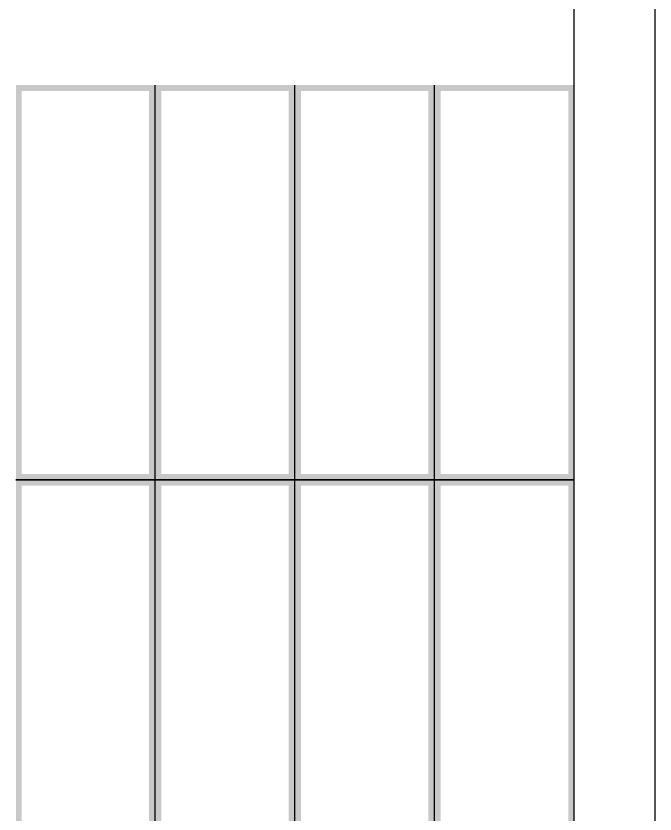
# Model space of a CAD drawing. Header units: inches. Extents: x 2620 to 4317, y 1826 to 2873.
# Drawn here: x 3398.66 to 3426.25, y 2578 to 2612.45 of the extents above; entities that cross this region are included whole.
import ezdxf

# ---------------------------------------------------------------- set-up
doc = ezdxf.new("R2010")
doc.units = ezdxf.units.IN
doc.header["$MEASUREMENT"] = 0
doc.linetypes.add('ACAD_ISO02W100', pattern=[15, 12, -3])

msp = doc.modelspace()

# ---------------------------------------------------------------- hatches: boundary and pattern name
h = msp.add_hatch(color=256)
h.dxf.hatch_style = 1
h.set_gradient(color1=(242, 103, 34), color2=(248, 153, 30), tint=1)
h.paths.add_polyline_path([(3404.66033, 2609.47032), (3398.66033, 2609.47032), (3398.66033, 2592.43032), (3404.66033, 2592.43032)])
h.paths.add_polyline_path([(3404.41033, 2592.68032), (3398.91033, 2592.68032), (3398.91033, 2609.22032), (3404.41033, 2609.22032)], flags=16)
h = msp.add_hatch(color=256)
h.dxf.hatch_style = 1
h.set_gradient(color1=(242, 103, 34), color2=(248, 153, 30), tint=1)
h.paths.add_polyline_path([(3410.6877, 2609.47032), (3404.6877, 2609.47032), (3404.6877, 2592.43032), (3410.6877, 2592.43032)])
h.paths.add_polyline_path([(3410.4377, 2592.68032), (3404.9377, 2592.68032), (3404.9377, 2609.22032), (3410.4377, 2609.22032)], flags=16)
h = msp.add_hatch(color=256)
h.dxf.hatch_style = 1
h.set_gradient(color1=(242, 103, 34), color2=(248, 153, 30), tint=1)
h.paths.add_polyline_path([(3416.71506, 2609.47032), (3410.71506, 2609.47032), (3410.71506, 2592.43032), (3416.71506, 2592.43032)])
h.paths.add_polyline_path([(3416.46506, 2592.68032), (3410.96506, 2592.68032), (3410.96506, 2609.22032), (3416.46506, 2609.22032)], flags=16)
h = msp.add_hatch(color=256)
h.dxf.hatch_style = 1
h.set_gradient(color1=(242, 103, 34), color2=(248, 153, 30), tint=1)
h.paths.add_polyline_path([(3422.74991, 2609.47032), (3416.74991, 2609.47032), (3416.74991, 2592.43032), (3422.74991, 2592.43032)])
h.paths.add_polyline_path([(3422.49991, 2592.68032), (3416.99991, 2592.68032), (3416.99991, 2609.22032), (3422.49991, 2609.22032)], flags=16)
h = msp.add_hatch(color=256)
h.dxf.hatch_style = 1
h.set_gradient(color1=(242, 103, 34), color2=(248, 153, 30), tint=1)
h.paths.add_polyline_path([(3404.66033, 2592.43032), (3398.66033, 2592.43032), (3398.66033, 2575.39032), (3404.66033, 2575.39032)])
h.paths.add_polyline_path([(3404.41033, 2575.64032), (3398.91033, 2575.64032), (3398.91033, 2592.18032), (3404.41033, 2592.18032)], flags=16)
h = msp.add_hatch(color=256)
h.dxf.hatch_style = 1
h.set_gradient(color1=(242, 103, 34), color2=(248, 153, 30), tint=1)
h.paths.add_polyline_path([(3410.6877, 2592.43032), (3404.6877, 2592.43032), (3404.6877, 2575.39032), (3410.6877, 2575.39032)])
h.paths.add_polyline_path([(3410.4377, 2575.64032), (3404.9377, 2575.64032), (3404.9377, 2592.18032), (3410.4377, 2592.18032)], flags=16)
h = msp.add_hatch(color=256)
h.dxf.hatch_style = 1
h.set_gradient(color1=(242, 103, 34), color2=(248, 153, 30), tint=1)
h.paths.add_polyline_path([(3416.71506, 2592.43032), (3410.71506, 2592.43032), (3410.71506, 2575.39032), (3416.71506, 2575.39032)])
h.paths.add_polyline_path([(3416.46506, 2575.64032), (3410.96506, 2575.64032), (3410.96506, 2592.18032), (3416.46506, 2592.18032)], flags=16)
h = msp.add_hatch(color=256)
h.dxf.hatch_style = 1
h.set_gradient(color1=(242, 103, 34), color2=(248, 153, 30), tint=1)
h.paths.add_polyline_path([(3422.74991, 2592.43032), (3416.74991, 2592.43032), (3416.74991, 2575.39032), (3422.74991, 2575.39032)])
h.paths.add_polyline_path([(3422.49991, 2575.64032), (3416.99991, 2575.64032), (3416.99991, 2592.18032), (3422.49991, 2592.18032)], flags=16)

# ---------------------------------------------------------------- linework, layer by layer
at = {"linetype": 'ACAD_ISO02W100'}
msp.add_line((3422.74991, 2662.99441), (3422.74991, 2194.99441), dxfattribs=at)
for p, q in [((3426.24991, 2194.99441), (3426.24991, 2662.99441)), ((3404.66033, 2609.47032), (3404.66033, 2592.43032)), ((3410.6877, 2609.47032), (3410.6877, 2592.43032)), ((3416.71506, 2609.47032), (3416.71506, 2592.43032)), ((3422.74991, 2609.47032), (3422.74991, 2592.43032)), ((3398.66033, 2592.43032), (3404.66033, 2592.43032)), ((3404.66033, 2592.43032), (3398.66033, 2592.43032)), ((3398.91033, 2592.43032), (3404.66033, 2592.43032)), ((3404.66033, 2592.43032), (3404.66033, 2575.39032)), ((3404.6877, 2592.43032), (3410.6877, 2592.43032)), ((3410.6877, 2592.43032), (3404.6877, 2592.43032)), ((3404.9377, 2592.43032), (3410.6877, 2592.43032)), ((3410.6877, 2592.43032), (3410.6877, 2575.39032)), ((3410.71506, 2592.43032), (3416.71506, 2592.43032)), ((3416.71506, 2592.43032), (3410.71506, 2592.43032)), ((3410.96506, 2592.43032), (3416.71506, 2592.43032)), ((3416.71506, 2592.43032), (3416.71506, 2575.39032)), ((3416.74991, 2592.43032), (3422.74991, 2592.43032)), ((3422.74991, 2592.43032), (3416.74991, 2592.43032)), ((3416.99991, 2592.43032), (3422.74991, 2592.43032)), ((3422.74991, 2592.43032), (3422.74991, 2575.39032))]:
    msp.add_line(p, q)

doc.saveas('drawing.dxf')
